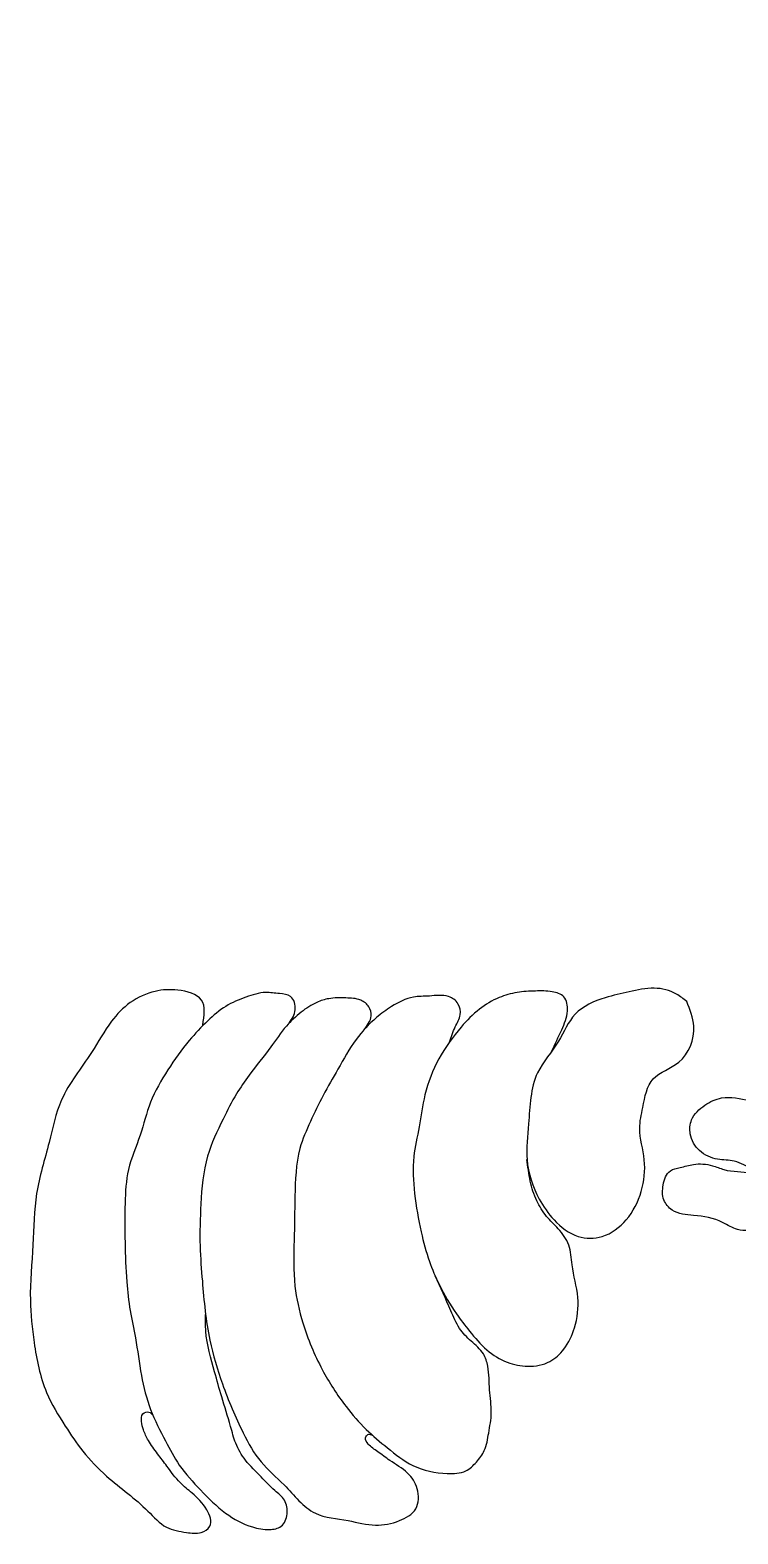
# Model space of a CAD drawing. Header units: millimetres. Extents: x 0 to 1967, y 0 to 3604.
# Drawn here: x 320.5 to 441.5, y 2651.8 to 2908.9 of the extents above; entities that cross this region are included whole.
import ezdxf

# ---------------------------------------------------------------- set-up
doc = ezdxf.new("R2010")
doc.units = ezdxf.units.MM
doc.header["$LTSCALE"] = 1000
doc.layers.add('ceco.net 395', color=7, linetype='Continuous')

msp = doc.modelspace()

# ---------------------------------------------------------------- linework, layer by layer
at = {"layer": 'ceco.net 395'}
for points, knots in [([(518.54, 2810.55), (519.62, 2804.75), (521.64, 2793.89), (525.42, 2779.1), (527.7, 2765.9), (527.41, 2754.24), (529.64, 2744.75), (529.98, 2737.04), (532.45, 2731.24), (537.38, 2728.2), (541.89, 2726.88), (548.55, 2727.13), (546.9, 2733.23), (546.83, 2737.67), (549.66, 2742.55), (545.71, 2746.59), (544.03, 2751.19), (545.37, 2755.78), (541.83, 2760.22), (541.54, 2766.44), (536.87, 2774.63), (539.86, 2784.5), (534.3, 2793.89), (533.09, 2802.12), (529.96, 2810.17), (531, 2817.16), (527.71, 2823.48), (530.58, 2831.94), (518.33, 2837.14), (520.78, 2856.11), (514.78, 2873.47), (513.23, 2897.16), (500.2, 2914.79), (492.22, 2933.68), (487.29, 2949.45), (480.05, 2962.06), (473.67, 2973.76), (461.47, 2984.27), (455.11, 2997.65), (447.54, 3008.72), (443.7, 3016.11), (438.21, 3018.93), (434.25, 3020.63), (430.88, 3019.51), (430.45, 3015.39), (434.51, 3012.02), (437.94, 3006.05), (441.91, 2997.29), (450.26, 2989.04), (456.14, 2979.89), (461.6, 2970.77), (465.22, 2960.56), (471.62, 2949.64), (478.7, 2938.16), (483.38, 2926.07), (489, 2915.12), (494.5, 2901.49), (498.36, 2884.95), (507.83, 2869.15), (510.54, 2852.54), (512.98, 2837.86), (514.58, 2825.68), (516.96, 2817.22), (517.98, 2812.89), (518.54, 2810.55)], [0, 0, 0, 0, 0.0238249, 0.0446199, 0.0616996, 0.0777677, 0.0914444, 0.1008202, 0.1089247, 0.1157093, 0.1230211, 0.1293814, 0.136235, 0.1424689, 0.1485172, 0.1560445, 0.1621532, 0.1679721, 0.1737325, 0.1834055, 0.1924735, 0.2105919, 0.220276, 0.2351035, 0.2440465, 0.2546949, 0.2622687, 0.2718999, 0.2850604, 0.3039201, 0.3394564, 0.3615467, 0.3974218, 0.4250737, 0.4445189, 0.463848, 0.4837937, 0.4977619, 0.5281032, 0.5421624, 0.5526015, 0.5604646, 0.5666134, 0.5694526, 0.573251, 0.5804854, 0.5893726, 0.6012064, 0.6189556, 0.6361106, 0.6451216, 0.661802, 0.6796415, 0.6961647, 0.7161738, 0.7318377, 0.74588, 0.7755011, 0.8000114, 0.8190805, 0.8428397, 0.8603565, 0.8685832, 0.8783156, 0.8783156, 0.8783156, 0.8783156]), ([(349.99, 2738.81), (350.24, 2740.42), (350.75, 2743.7), (345.76, 2745.02), (341.6, 2744.77), (337.45, 2742.92), (333.84, 2739.1), (330.63, 2733.08), (325.48, 2726.92), (323.75, 2718.23), (321.16, 2710.16), (321.07, 2701.01), (320.23, 2692.53), (321.11, 2684.05), (322.6, 2676.52), (326.22, 2670.62), (329.5, 2665.72), (333.17, 2661.89), (337.16, 2658.78), (340.59, 2655.94), (343.37, 2652.67), (346.89, 2652.13), (349.49, 2651.75), (351.89, 2653.22), (350.64, 2656.54), (348.48, 2658.56), (345.83, 2660.73), (344.06, 2663.15), (342.23, 2665.56), (340.78, 2667.54), (339.83, 2669.45), (339.51, 2670.95), (339.45, 2672.44), (340.83, 2672.87), (341.29, 2672.32), (341.49, 2672.07)], [0, 0, 0, 0, 0.0057549, 0.0116849, 0.0168713, 0.0231799, 0.0292795, 0.0378122, 0.0507327, 0.0609186, 0.0730476, 0.084862, 0.0976053, 0.1074144, 0.1192645, 0.1281432, 0.1351617, 0.1430936, 0.1494267, 0.1555404, 0.1612482, 0.1659862, 0.1693822, 0.1718156, 0.175697, 0.1808056, 0.1844114, 0.1893363, 0.1928714, 0.1966364, 0.1992925, 0.2013164, 0.203036, 0.204513, 0.2057307, 0.2057307, 0.2057307, 0.2057307]), ([(364.77, 2739.16), (365.24, 2739.86), (366.15, 2741.25), (365.39, 2744.01), (362.92, 2744.16), (360.4, 2744.59), (357.23, 2743.59), (353.78, 2742.17), (350.63, 2739.42), (347.25, 2735.85), (343.95, 2731.18), (340.82, 2725.84), (339.44, 2719.83), (336.98, 2714.33), (336.63, 2708.04), (336.68, 2701.66), (336.88, 2695.51), (337.49, 2690.06), (338.69, 2684.79), (339.33, 2679.06), (340.85, 2673.04), (343.42, 2668.07), (345.96, 2663.24), (349.66, 2659.27), (353.53, 2655.32), (357.73, 2653.04), (361.05, 2652.44), (363.71, 2652.88), (364.62, 2655.27), (364.22, 2657.75), (361.96, 2659.4), (359.85, 2661.75), (357.29, 2664.18), (355.53, 2667.18), (354.59, 2670.96), (353.26, 2674.99), (351.8, 2680.39), (350.4, 2685.06), (350.46, 2688.4), (350.48, 2689.35)], [0, 0, 0, 0, 0.0033247, 0.0065652, 0.0091822, 0.0123902, 0.0170424, 0.0221676, 0.0274702, 0.033686, 0.042073, 0.0505282, 0.0584827, 0.0668396, 0.0745985, 0.0836467, 0.0927036, 0.0994045, 0.1057722, 0.1145264, 0.1226824, 0.1306795, 0.1370683, 0.1446186, 0.1524527, 0.1594058, 0.1633824, 0.1661729, 0.1693108, 0.172501, 0.1756682, 0.1801024, 0.1853851, 0.1898655, 0.1939253, 0.2010313, 0.2070135, 0.2165904, 0.2204513, 0.2204513, 0.2204513, 0.2204513]), ([(377.53, 2737.96), (378.12, 2738.73), (379.05, 2739.94), (378.52, 2742.11), (376.82, 2743.38), (374.32, 2743.45), (371.77, 2743.5), (369.13, 2742.65), (366.67, 2741.03), (363.96, 2738.48), (361.36, 2734.57), (358.32, 2730.88), (355.49, 2726.82), (353.18, 2722.16), (350.24, 2716.1), (349.61, 2708.56), (349.41, 2701.42), (350.02, 2693.65), (350.73, 2685.67), (353.37, 2676.99), (356.3, 2670.05), (359.64, 2663.95), (364.43, 2660.04), (368.38, 2654.73), (374.58, 2654.34), (379.32, 2653), (383.4, 2653.8), (386.94, 2655.78), (387.01, 2659.62), (385.04, 2662.59), (382.23, 2664.09), (380.03, 2665.84), (378.44, 2666.84), (377.62, 2668.08), (378.22, 2669.06), (378.77, 2668.79), (379.09, 2668.64)], [0, 0, 0, 0, 0.0036835, 0.0057991, 0.0082314, 0.0116937, 0.0156352, 0.0185049, 0.0227321, 0.0274528, 0.0334409, 0.0416194, 0.0467916, 0.0533726, 0.0626489, 0.0737504, 0.0835003, 0.0915549, 0.1052309, 0.1157327, 0.1279961, 0.1358302, 0.1433321, 0.1530243, 0.1607492, 0.1671665, 0.1727404, 0.177396, 0.1820263, 0.1862516, 0.1912851, 0.1947158, 0.1975288, 0.1990755, 0.1999857, 0.2012004, 0.2012004, 0.2012004, 0.2012004]), ([(392.15, 2735.89), (392.44, 2736.77), (392.97, 2738.37), (394.24, 2740.4), (393.83, 2742.64), (391.67, 2744.16), (388.9, 2743.68), (385.53, 2743.78), (382.44, 2742.21), (379.14, 2739.77), (375.84, 2736.25), (373.26, 2731.48), (370.54, 2726.87), (368.37, 2722.35), (365.93, 2716.78), (365.75, 2709.75), (365.62, 2701.94), (365.41, 2694.63), (367.12, 2687.13), (370.04, 2680.14), (373.89, 2674.12), (377.76, 2669.7), (381.66, 2666.43), (385.95, 2663.03), (390.77, 2662.04), (394.85, 2662.18), (396.82, 2664.09), (398.42, 2666.2), (398.86, 2669.23), (399.55, 2672.67), (398.87, 2676.5), (398.99, 2679.9), (398.04, 2682.98), (395.83, 2684.72), (393.66, 2686.98), (391.99, 2690.98), (390.63, 2693.97), (389.73, 2695.94)], [0, 0, 0, 0, 0.0037782, 0.0067886, 0.0093715, 0.0120833, 0.0165217, 0.0202066, 0.0256646, 0.0299805, 0.0368635, 0.0448795, 0.0518551, 0.0584824, 0.0651382, 0.0762349, 0.0863617, 0.0968934, 0.1055916, 0.1172134, 0.1273271, 0.1343595, 0.1408211, 0.1479597, 0.1560797, 0.1603798, 0.1635449, 0.1667477, 0.1709225, 0.1756194, 0.1808998, 0.1863821, 0.1893928, 0.1934616, 0.1974215, 0.2019503, 0.2107527, 0.2107527, 0.2107527, 0.2107527]), ([(409.63, 2734.3), (410.21, 2735.54), (411.26, 2737.8), (412.6, 2740.81), (412.12, 2743.88), (409.44, 2744.68), (406.78, 2744.64), (403.68, 2744.5), (400.39, 2743.54), (397.04, 2741.6), (393.59, 2737.96), (390.12, 2733.19), (387.8, 2727.27), (387.11, 2721.53), (385.75, 2715.98), (386.1, 2709.87), (387.15, 2703.9), (388.51, 2698.66), (390.57, 2693.97), (392.86, 2689.96), (395.73, 2686.33), (398.31, 2683.17), (401.82, 2681.04), (405.63, 2680.23), (409.3, 2680.91), (412.09, 2683.54), (413.9, 2687.35), (414.47, 2692.46), (413.03, 2697.03), (412.9, 2701.29), (410.9, 2703.97), (408.62, 2706.08), (406.91, 2708.83), (405.84, 2712.18), (405.56, 2714.61), (405.41, 2715.86)], [0, 0, 0, 0, 0.0054987, 0.0100731, 0.0133767, 0.0163157, 0.0201907, 0.0244122, 0.0286978, 0.0339412, 0.0398556, 0.0488157, 0.0576536, 0.0651734, 0.0721298, 0.0806174, 0.0896078, 0.0966538, 0.1023992, 0.1102604, 0.1152406, 0.1211164, 0.1266183, 0.1314308, 0.1366517, 0.1409294, 0.146412, 0.1534297, 0.1610873, 0.1656755, 0.1701749, 0.174046, 0.1782847, 0.1830558, 0.1881551, 0.1881551, 0.1881551, 0.1881551]), ([(432.72, 2742.84), (433.28, 2741.46), (434.69, 2738), (432.4, 2731.96), (426.23, 2730.33), (425.33, 2725.19), (424.3, 2720.58), (425.85, 2715.81), (425.25, 2710.26), (422.83, 2705.4), (418.72, 2702.3), (413.69, 2702.27), (409.99, 2705.23), (406.88, 2709.7), (404.95, 2715.49), (405.89, 2722.76), (406.02, 2730.35), (410.97, 2735.51), (413.16, 2741.28), (418.27, 2743.5), (422.9, 2744.5), (427.01, 2745.45), (430.56, 2744.56), (432.15, 2743.29), (432.72, 2742.84)], [0, 0, 0, 0, 0.0059335, 0.0149204, 0.0219233, 0.028922, 0.0338095, 0.0411409, 0.0484313, 0.0558531, 0.0625683, 0.0681036, 0.0748188, 0.0806982, 0.0901592, 0.0984607, 0.1103928, 0.1191181, 0.1264105, 0.1343054, 0.1400107, 0.1458255, 0.1511082, 0.1540346, 0.1540346, 0.1540346, 0.1540346]), ([(463.66, 2714.62), (462.68, 2716.04), (460.65, 2718.95), (455.97, 2721.76), (451.54, 2723.24), (447.55, 2725.21), (443.42, 2725.84), (439.17, 2726.9), (435.68, 2725.2), (433.35, 2723.06), (433.09, 2719.85), (434.73, 2717.05), (437.79, 2715.65), (441.11, 2715.83), (444.1, 2713.81), (447.49, 2714.21), (450.49, 2713.77), (453.05, 2712.98), (455.58, 2713.13), (458.16, 2712.71), (460.7, 2712.63), (462.49, 2713.16), (463.79, 2713.62), (463.71, 2714.22), (463.66, 2714.62)], [0, 0, 0, 0, 0.00688047, 0.01420643, 0.02150788, 0.02584379, 0.03199155, 0.03847229, 0.04266703, 0.04723151, 0.05046853, 0.05486639, 0.05946859, 0.06333623, 0.06795671, 0.07318829, 0.07659903, 0.08021427, 0.08390407, 0.08668605, 0.09083347, 0.09385118, 0.09453806, 0.09592762, 0.09592762, 0.09592762, 0.09592762]), ([(450.49, 2706.36), (450.63, 2706.58), (451.4, 2707.74), (451.01, 2710.76), (447.54, 2712.48), (443.71, 2713.88), (439.85, 2713.66), (436.79, 2715.02), (434.11, 2715.21), (431.83, 2714.45), (429.42, 2714.05), (428.57, 2711.5), (428.49, 2708.95), (430.5, 2706.52), (434.41, 2706.32), (438.24, 2705.67), (441.63, 2703.34), (444.86, 2703.95), (448.12, 2704.32), (449.64, 2705.63), (450.49, 2706.36)], [0, 0, 0, 0, 0.00109052, 0.00556871, 0.00994027, 0.01586494, 0.022154, 0.02497482, 0.02929717, 0.03250672, 0.03485737, 0.03851155, 0.04193104, 0.04499444, 0.0500429, 0.05693064, 0.06072063, 0.06592688, 0.06945222, 0.07381227, 0.07381227, 0.07381227, 0.07381227])]:
    msp.add_open_spline(points, degree=3, knots=knots, dxfattribs=at)

doc.saveas('drawing.dxf')
